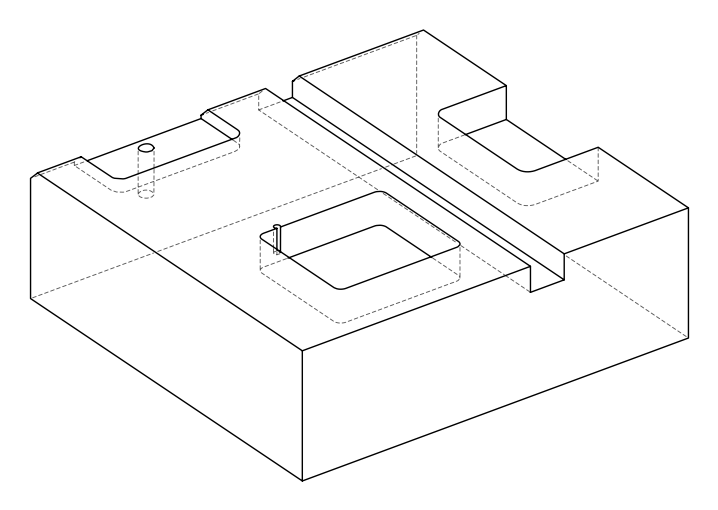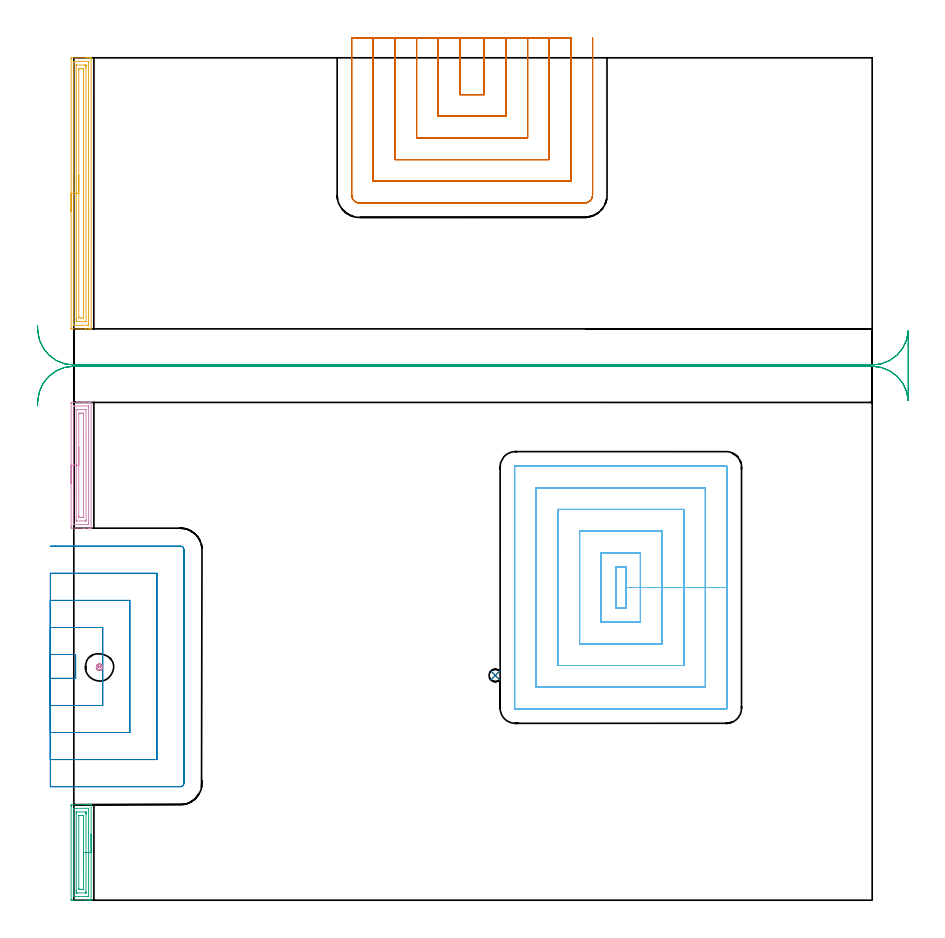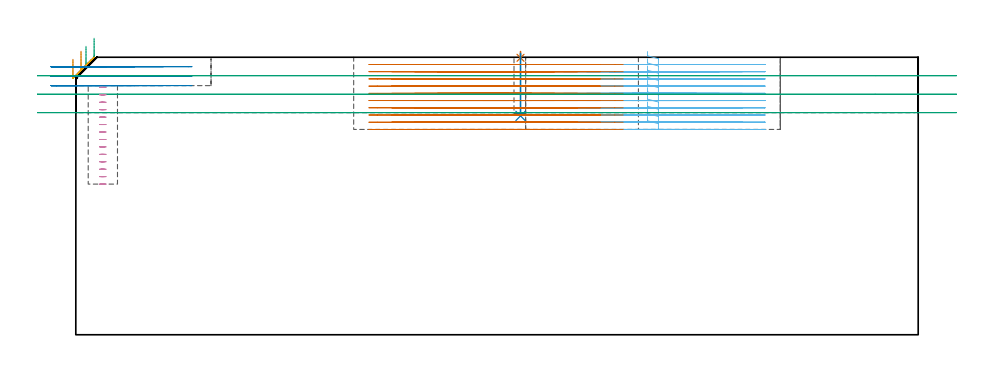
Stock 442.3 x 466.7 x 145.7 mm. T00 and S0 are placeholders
(PLAN: 10 operations, 6 tool changes, 99.4 min)
(1 SPOT_DRILL | STEP1POCKET | NXT0321_9005460120000 | 0.03 min | 1 mm3)
(2 DRILL_BLIND_HOLE_INTO_CENTER | STEP1POCKET | NXT0301_040 | 0.13 min | 1105 mm3)
(3 AREA_MILL | FG_CHAMFER_SURFACE | UGT0205_001 | 1.96 min | 3645 mm3)
(4 AREA_MILL_1 | FG_CHAMFER_SURFACE_1 | UGT0205_001 | 2.5 min | 5076 mm3)
(5 AREA_MILL_2 | FG_CHAMFER_SURFACE_2 | UGT0205_001 | 5.07 min | 9621 mm3)
(6 MILL_RECTANGULAR_POCKET | POCKET_RECTANGULAR_STRAIGHT | NXT0201_012 | Follow Part, ap 4, ae 75% | 34.6 min | 760402 mm3)
(7 MILL_SLOT | SLOT_PARTIAL_RECTANGULAR | NXT0201_012 | Follow Part, ap 4, ae 75% | 38.97 min | 498383 mm3)
(8 MILL_SLOT_1 | SLOT_PARTIAL_RECTANGULAR_1 | UGT0201_094 | Follow Part, ap 5, ae 75% | 8.54 min | 160422 mm3)
(9 MILL_RECTANGULAR_SLOT | SLOT_RECTANGULAR | UGT0201_019 | Follow Part, ap 10, ae 75% | 6.69 min | 523282 mm3)
(10 MILL_BLIND_HOLE_FROM_SOLID_MATERIAL | STEP1POCKET_1 | NXT0201_011 | Spiral | 0.92 min | 9666 mm3)
(TOOL NXT0321_9005460120000 | NC Spot Drill, 142deg, 12mm, Carbide, Uncoated | D12 PA142 FL30 Z2)
(TOOL NXT0301_040 | Carbide Drill 6.9mm [860.1-0690-035A1-MM 2214] | D6.9 PA140 FL53 Z2)
(TOOL UGT0205_001 | Chamfer Mill 20 x 3 x 45 deg. | D20 FL50 Z2)
(TOOL NXT0201_012 | ENDMILL 16mm [2P460-1600-NA 1630] | D16 FL38 Z6)
(TOOL UGT0201_094 | End mill 20 mm | D20 FL38 Z4)
(TOOL UGT0201_019 | End mill 40 mm | D40 FL63 Z6)
(TOOL NXT0201_011 | ENDMILL 12mm [2P460-1200-NA 1630] | D12 FL38 Z6)
(OP 1 SPOT_DRILL)
G17 G21 G94 G90
T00 M6
G54
G17 G0 G90 X233.5 Y124.5 S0 M3
G43 Z155.7 H0
G94 G81 G98 Z145.403 F250. R148.7
G80
M5
M2
(OP 2 DRILL_BLIND_HOLE_INTO_CENTER)
G17 G21 G94 G90
T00 M6
G54
G17 G0 G90 X233.5 Y124.5 S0 M3
G43 Z155.7 H1
G94 G81 G98 Z114.9 F250. R147.7
G80
M5
M2
(OP 3 AREA_MILL)
G17 G21 G94 G90
T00 M6
G54
G17 G0 G90 X9.6 Y36.45 S1061 M3
G43 Z155.7 H0
G94 G1 Y36.412 Z154.828 F250.
Y36.298 Z153.963
Y36.109 Z153.112
Y35.847 Z152.28
Y35.513 Z151.474
Y35.11 Z150.7
Y34.641 Z149.964
Y34.11 Z149.272
Y33.521 Z148.629
Y32.878 Z148.039
Y32.186 Z147.508
Y31.45 Z147.04
Y30.676 Z146.637
Y29.87 Z146.303
Y29.038 Z146.041
Y28.186 Z145.852
Y27.322 Z145.738
Y26.45 Z145.7
Y0.148
X9.597 Y0.01 Z145.688
X9.542 Y0.006 Z145.633
X9.182 Y0. Z145.281
X8.667 Z144.766
X8.074 Z144.17
X6.884 Z142.981
X6.286 Z142.38
X-0.869 Z135.228
X-1.17 Y0.002 Z134.927
X-1.492 Y0.01 Z134.606
X-1.499 Y0.331 Z134.599
X-1.5 Y52.044 Z134.6
X-1.498 Y52.306 Z134.602
X-1.491 Y52.893 Z134.606
X-1.461 Y52.897 Z134.636
X-0.869 Y52.899 Z135.228
X-0.273 Y52.9 Z135.824
X6.286 Z142.38
X6.884 Z142.981
X7.18 Z143.276
X7.778 Z143.874
X8.074 Z144.17
X8.667 Z144.766
X9.182 Z145.281
X9.539 Y52.899 Z145.631
X9.556 Y52.897 Z145.648
X9.597 Y52.89 Z145.688
X9.6 Y52.752 Z145.7
Y26.45
X8.186 Z144.286
X8.185 Y2.155 Z144.285
X8.183 Y2.081 Z144.283
X8.179 Y2.024 Z144.279
X8.175 Y2.009 Z144.275
X8.168 Y2.007 Z144.268
X8.074 Y2.004 Z144.174
X7.558 Y2. Z143.658
X0.026 Y2.001 Z136.126
X-0.028 Y2.003 Z136.072
X-0.061 Y2.006 Z136.039
X-0.074 Y2.009 Z136.026
X-0.079 Y2.045 Z136.021
X-0.084 Y2.266 Z136.016
X-0.085 Y2.377 Z136.015
Y50.745
X-0.083 Y50.819 Z136.017
X-0.079 Y50.876 Z136.021
X-0.075 Y50.891 Z136.025
X-0.068 Y50.893 Z136.032
X0.026 Y50.897 Z136.126
X0.542 Y50.9 Z136.642
X8.074 Y50.899 Z144.174
X8.128 Y50.897 Z144.228
X8.161 Y50.894 Z144.261
X8.174 Y50.891 Z144.274
X8.179 Y50.855 Z144.279
X8.184 Y50.634 Z144.284
X8.185 Y50.523 Z144.285
X8.186 Y26.45 Z144.286
X6.772 Z142.872
X6.771 Y4.568 Z142.871
X6.769 Y4.16 Z142.869
X6.767 Y4.04 Z142.867
X6.765 Y4.018 Z142.865
X6.713 Y4.01 Z142.813
X6.606 Y4.004 Z142.706
X6.446 Y4. Z142.546
X1.814 Y4.001 Z137.914
X1.654 Y4.003 Z137.754
X1.34 Y4.01 Z137.44
X1.336 Y4.16 Z137.436
X1.33 Y4.643 Z137.43
X1.329 Y5.052 Z137.429
Y5.536
Y48.332
X1.331 Y48.74 Z137.431
X1.333 Y48.86 Z137.433
X1.335 Y48.882 Z137.435
X1.387 Y48.89 Z137.487
X1.493 Y48.896 Z137.593
X1.654 Y48.9 Z137.754
X6.286 Y48.899 Z142.386
X6.446 Y48.897 Z142.546
X6.76 Y48.89 Z142.86
X6.764 Y48.74 Z142.864
X6.77 Y48.257 Z142.87
X6.771 Y47.848 Z142.871
Y47.364
X6.772 Y26.45 Z142.872
X5.357 Z141.457
Y6.192
X5.355 Y6.085 Z141.455
X5.353 Y6.032 Z141.453
X5.351 Y6.013 Z141.451
X5.327 Y6.007 Z141.427
X4.497 Y6. Z140.597
X4.44 Z140.54
X3.603 Z139.703
X3.546 Z139.646
X2.764 Y6.01 Z138.864
X2.749 Y6.013 Z138.849
X2.747 Y6.031 Z138.847
X2.745 Y6.082 Z138.845
X2.743 Y6.184 Z138.843
Y6.39
Y46.708
X2.745 Y46.816 Z138.845
X2.747 Y46.868 Z138.847
X2.749 Y46.887 Z138.849
X2.773 Y46.893 Z138.873
X3.603 Y46.9 Z139.703
X3.66 Z139.76
X4.497 Z140.597
X4.554 Z140.654
X5.336 Y46.89 Z141.436
X5.351 Y46.887 Z141.451
X5.353 Y46.869 Z141.453
X5.355 Y46.818 Z141.455
X5.357 Y46.716 Z141.457
Y46.51
Y26.45
Y25.578 Z141.495
Y24.713 Z141.609
Y23.862 Z141.798
Y23.03 Z142.06
Y22.224 Z142.394
Y21.45 Z142.797
Y20.714 Z143.266
Y20.022 Z143.797
Y19.379 Z144.386
Y18.79 Z145.029
Y18.258 Z145.722
Y17.79 Z146.457
Y17.387 Z147.231
Y17.053 Z148.037
Y16.791 Z148.869
Y16.602 Z149.721
Y16.488 Z150.586
Y16.45 Z151.457
G0 Z155.7
M5
M2
(OP 4 AREA_MILL_1)
G17 G21 G94 G90
T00 M6
G54
G17 G0 G90 X-1.5 Y230.95 S1061 M3
G43 Z155.7 H0
Z144.6
G94 G1 Y230.988 Z143.728 F250.
Y231.102 Z142.863
Y231.291 Z142.012
Y231.553 Z141.18
Y231.887 Z140.374
Y232.29 Z139.6
Y232.758 Z138.864
Y233.29 Z138.172
Y233.879 Z137.529
Y234.522 Z136.94
Y235.214 Z136.408
Y235.95 Z135.94
Y236.724 Z135.537
Y237.53 Z135.203
Y238.362 Z134.941
Y239.214 Z134.752
Y240.078 Z134.638
Y240.95 Z134.6
Y275.225
X-1.497 Y275.49 Z134.601
X-1.491 Y275.79 Z134.605
X-1.186 Y275.8 Z134.911
X5.391 Z141.486
X6.025 Z142.123
X6.286 Z142.383
X8.074 Z144.17
X8.595 Z144.694
X9.232 Z145.331
X9.547 Y275.799 Z145.638
X9.556 Y275.798 Z145.647
X9.597 Y275.79 Z145.688
X9.6 Y275.67 Z145.7
Y206.23
X9.597 Y206.11 Z145.689
X9.549 Y206.106 Z145.641
X9.232 Y206.1 Z145.331
X8.595 Z144.694
X8.074 Z144.17
X6.025 Z142.123
X5.391 Z141.486
X-1.117 Z134.98
X-1.444 Y206.103 Z134.653
X-1.491 Y206.106 Z134.605
X-1.497 Y206.675 Z134.603
X-1.5 Y207.303 Z134.6
Y240.95
X-0.086 Z136.014
Y273.555
X-0.084 Y273.667 Z136.016
X-0.082 Y273.74 Z136.018
X-0.079 Y273.79 Z136.021
X-0.063 Y273.792 Z136.037
X0.026 Y273.795 Z136.126
X0.563 Y273.8 Z136.663
X8.125 Y273.799 Z144.225
X8.157 Y273.798 Z144.257
X8.173 Y273.795 Z144.273
X8.177 Y273.792 Z144.277
X8.179 Y273.776 Z144.279
X8.184 Y273.555 Z144.284
X8.185 Y273.445 Z144.285
X8.186 Y273.334 Z144.286
X8.185 Y208.345 Z144.285
X8.184 Y208.234 Z144.284
X8.182 Y208.16 Z144.282
X8.179 Y208.11 Z144.279
X8.163 Y208.108 Z144.263
X8.074 Y208.105 Z144.174
X7.537 Y208.1 Z143.637
X-0.025 Z136.075
X-0.057 Y208.102 Z136.043
X-0.073 Y208.105 Z136.027
X-0.077 Y208.108 Z136.023
X-0.079 Y208.124 Z136.021
X-0.084 Y208.344 Z136.016
X-0.085 Y208.455 Z136.015
X-0.086 Y208.566 Z136.014
Y240.95
X1.328 Z137.428
X1.329 Y271.257 Z137.429
X1.333 Y271.664 Z137.433
X1.335 Y271.775 Z137.435
X1.541 Y271.792 Z137.641
X1.679 Y271.799 Z137.779
X6.422 Z142.522
X6.695 Y271.794 Z142.795
X6.766 Y271.79 Z142.866
X6.768 Y271.775 Z142.868
X6.771 Y271.733 Z142.871
Y256.167
Y210.643
X6.767 Y210.236 Z142.867
X6.765 Y210.125 Z142.865
X6.558 Y210.108 Z142.658
X6.421 Y210.101 Z142.521
X1.678 Z137.778
X1.405 Y210.106 Z137.505
X1.334 Y210.11 Z137.434
X1.332 Y210.125 Z137.432
X1.329 Y210.167 Z137.429
X1.328 Y225.835 Z137.428
Y240.95
X2.743 Z138.843
Y269.421
X2.745 Y269.636 Z138.845
X2.747 Y269.742 Z138.847
X2.749 Y269.787 Z138.849
X2.8 Y269.793 Z138.9
X3.603 Y269.8 Z139.703
X3.687 Z139.787
X4.497 Z140.597
X4.582 Y269.799 Z140.682
X5.316 Y269.79 Z141.416
X5.351 Y269.785 Z141.451
X5.353 Y269.743 Z141.453
X5.355 Y269.641 Z141.455
X5.357 Y269.436 Z141.457
Y269.027
Y212.479
X5.355 Y212.265 Z141.455
X5.353 Y212.158 Z141.453
X5.35 Y212.113 Z141.45
X5.3 Y212.107 Z141.4
X4.497 Y212.1 Z140.597
X4.413 Z140.513
X3.603 Z139.703
X3.518 Z139.618
X2.784 Y212.11 Z138.884
X2.749 Y212.115 Z138.849
X2.747 Y212.157 Z138.847
X2.745 Y212.259 Z138.845
X2.743 Y212.464 Z138.843
Y212.873
Y240.95
Y241.822 Z138.881
Y242.686 Z138.995
Y243.538 Z139.183
Y244.37 Z139.446
Y245.176 Z139.78
Y245.95 Z140.182
Y246.686 Z140.651
Y247.378 Z141.182
Y248.021 Z141.772
Y248.61 Z142.415
Y249.142 Z143.107
Y249.61 Z143.843
Y250.013 Z144.616
Y250.347 Z145.422
Y250.609 Z146.254
Y250.798 Z147.106
Y250.912 Z147.971
Y250.95 Z148.843
G0 Z155.7
M5
M2
(OP 5 AREA_MILL_2)
G17 G21 G94 G90
T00 M6
G54
G17 G0 G90 X-1.5 Y381.6 S1061 M3
G43 Z155.7 H0
Z144.6
G94 G1 Y381.638 Z143.728 F250.
Y381.752 Z142.863
Y381.941 Z142.012
Y382.203 Z141.18
Y382.537 Z140.374
Y382.94 Z139.6
Y383.408 Z138.864
Y383.939 Z138.172
Y384.529 Z137.529
Y385.172 Z136.94
Y385.864 Z136.408
Y386.6 Z135.94
Y387.374 Z135.537
Y388.18 Z135.203
Y389.012 Z134.941
Y389.863 Z134.752
Y390.728 Z134.638
Y391.6 Z134.6
Y466.098
X-1.497 Y466.363 Z134.602
X-1.492 Y466.69 Z134.606
X-1.16 Y466.7 Z134.937
X6.286 Z142.38
X6.868 Z142.965
X7.18 Z143.276
X7.762 Z143.858
X8.074 Z144.17
X8.699 Z144.798
X9.159 Z145.259
X9.538 Y466.694 Z145.63
X9.597 Y466.69 Z145.688
X9.6 Y466.544 Z145.7
Y316.656
X9.597 Y316.51 Z145.688
X9.556 Y316.503 Z145.648
X9.536 Y316.501 Z145.628
X9.16 Y316.5 Z145.259
X8.698 Z144.797
X8.074 Z144.17
X6.868 Z142.965
X6.286 Z142.38
X-1.16 Z134.937
X-1.492 Y316.51 Z134.606
X-1.499 Y316.839 Z134.599
Y316.856
X-1.5 Y391.6 Z134.6
X-0.086 Z136.014
X-0.085 Y464.314 Z136.015
X-0.084 Y464.423 Z136.016
X-0.079 Y464.535 Z136.021
X-0.065 Y464.69 Z136.035
X0.026 Y464.693 Z136.126
X0.534 Y464.699 Z136.634
X8.074 Z144.174
X8.13 Y464.698 Z144.23
X8.163 Y464.694 Z144.263
X8.176 Y464.691 Z144.276
X8.179 Y464.646 Z144.279
X8.184 Y464.425 Z144.284
X8.185 Y464.314 Z144.285
X8.186 Y464.203 Z144.286
X8.185 Y318.886 Z144.285
X8.184 Y318.777 Z144.284
X8.179 Y318.665 Z144.279
X8.165 Y318.51 Z144.265
X8.074 Y318.507 Z144.174
X7.566 Y318.501 Z143.666
X0.026 Z136.126
X-0.03 Y318.502 Z136.07
X-0.063 Y318.506 Z136.037
X-0.076 Y318.509 Z136.024
X-0.079 Y318.554 Z136.021
X-0.084 Y318.775 Z136.016
X-0.086 Y318.886 Z136.014
Y318.997
Y391.6
X1.328 Z137.428
X1.329 Y462.529 Z137.429
X1.33 Y462.65 Z137.43
X1.332 Y462.679 Z137.432
X1.334 Y462.687 Z137.434
X1.359 Y462.69 Z137.459
X1.472 Y462.696 Z137.572
X1.644 Y462.7 Z137.744
X6.115 Z142.215
X6.286 Y462.697 Z142.386
X6.457 Y462.693 Z142.557
X6.765 Y462.681 Z142.865
X6.767 Y462.529 Z142.867
X6.77 Y462.046 Z142.87
X6.771 Y461.637 Z142.871
Y461.153
Y320.671
X6.769 Y320.549 Z142.869
X6.767 Y320.521 Z142.867
X6.766 Y320.513 Z142.866
X6.741 Y320.51 Z142.841
X6.627 Y320.504 Z142.727
X6.456 Y320.5 Z142.556
X1.985 Z138.085
X1.814 Y320.503 Z137.914
X1.643 Y320.507 Z137.743
X1.335 Y320.519 Z137.435
X1.333 Y320.671 Z137.433
X1.33 Y321.154 Z137.43
X1.329 Y321.563 Z137.429
X1.328 Y322.047 Z137.428
Y391.6
X2.743 Z138.843
Y459.853
X2.761 Y460.693 Z138.861
X3.603 Y460.7 Z139.703
X4.542 Z140.642
X5.34 Y460.69 Z141.44
X5.357 Y459.887 Z141.457
Y459.853
Y323.347
X5.339 Y322.507 Z141.439
X4.497 Y322.5 Z140.597
X3.558 Z139.658
X2.76 Y322.51 Z138.86
X2.743 Y323.313 Z138.843
Y323.347
Y391.6
Y392.471 Z138.881
Y393.336 Z138.995
Y394.188 Z139.183
Y395.02 Z139.446
Y395.826 Z139.78
Y396.6 Z140.182
Y397.336 Z140.651
Y398.028 Z141.182
Y398.671 Z141.772
Y399.26 Z142.415
Y399.791 Z143.107
Y400.26 Z143.843
Y400.663 Z144.616
Y400.997 Z145.422
Y401.259 Z146.254
Y401.448 Z147.106
Y401.562 Z147.971
Y401.6 Z148.843
G0 Z155.7
M5
M2
(OP 6 MILL_RECTANGULAR_POCKET)
G17 G21 G94 G90
T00 M6
G54
G17 G0 G90 X300.2 Y170.391 S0 M3
G43 Z155.7 H1
Z148.7
G94 G1 Y162. Z146.452 F250.
X305.9 Z144.924
Y173.25 Z141.91
Y184.5 F500.
X300.2
Y162.
X305.9
Y173.25
X313.9
Y192.5
X292.2
Y154.
X313.9
Y173.25
X325.9
Y204.5
X280.2
Y142.
X325.9
Y173.25
X337.9
Y216.5
X268.2
Y130.
X337.9
Y173.25
X349.9
Y228.5
X256.2
Y118.
X349.9
Y173.25
X361.9
Y240.1
G3 X361.5 Y240.5 R0.4
G1 X244.6
G3 X244.2 Y240.1 R0.4
G1 Y106.4
G3 X244.6 Y106. R0.4
G1 X361.5
G3 X361.9 Y106.4 R0.4
G1 Y173.25
Y174.25
G0 X300.2 Y170.391 Z144.91
G1 Y162. Z142.662 F250.
X305.9 Z141.134
Y173.25 Z138.12
Y184.5 F500.
X300.2
Y162.
X305.9
Y173.25
X313.9
Y192.5
X292.2
Y154.
X313.9
Y173.25
X325.9
Y204.5
X280.2
Y142.
X325.9
Y173.25
X337.9
Y216.5
X268.2
Y130.
X337.9
Y173.25
X349.9
Y228.5
X256.2
Y118.
X349.9
Y173.25
X361.9
Y240.1
G3 X361.5 Y240.5 R0.4
G1 X244.6
G3 X244.2 Y240.1 R0.4
G1 Y106.4
G3 X244.6 Y106. R0.4
G1 X361.5
G3 X361.9 Y106.4 R0.4
G1 Y173.25
Y174.25
G0 X300.2 Y170.391 Z141.12
G1 Y162. Z138.872 F250.
X305.9 Z137.344
Y173.25 Z134.33
Y184.5 F500.
X300.2
Y162.
X305.9
Y173.25
X313.9
Y192.5
X292.2
Y154.
X313.9
Y173.25
X325.9
Y204.5
X280.2
Y142.
X325.9
Y173.25
X337.9
Y216.5
X268.2
Y130.
X337.9
Y173.25
X349.9
Y228.5
X256.2
Y118.
X349.9
Y173.25
X361.9
Y240.1
G3 X361.5 Y240.5 R0.4
G1 X244.6
G3 X244.2 Y240.1 R0.4
G1 Y106.4
G3 X244.6 Y106. R0.4
G1 X361.5
G3 X361.9 Y106.4 R0.4
G1 Y173.25
Y174.25
G0 X300.2 Y170.391 Z137.33
G1 Y162. Z135.082 F250.
X305.9 Z133.554
Y173.25 Z130.54
Y184.5 F500.
X300.2
Y162.
X305.9
Y173.25
X313.9
Y192.5
X292.2
Y154.
X313.9
Y173.25
X325.9
Y204.5
X280.2
Y142.
X325.9
Y173.25
X337.9
Y216.5
X268.2
Y130.
X337.9
Y173.25
X349.9
Y228.5
X256.2
Y118.
X349.9
Y173.25
X361.9
Y240.1
G3 X361.5 Y240.5 R0.4
G1 X244.6
G3 X244.2 Y240.1 R0.4
G1 Y106.4
G3 X244.6 Y106. R0.4
G1 X361.5
G3 X361.9 Y106.4 R0.4
G1 Y173.25
Y174.25
G0 X300.2 Y170.391 Z133.54
G1 Y162. Z131.292 F250.
X305.9 Z129.764
Y173.25 Z126.75
Y184.5 F500.
X300.2
Y162.
X305.9
Y173.25
X313.9
Y192.5
X292.2
Y154.
X313.9
Y173.25
X325.9
Y204.5
X280.2
Y142.
X325.9
Y173.25
X337.9
Y216.5
X268.2
Y130.
X337.9
Y173.25
X349.9
Y228.5
X256.2
Y118.
X349.9
Y173.25
X361.9
Y240.1
G3 X361.5 Y240.5 R0.4
G1 X244.6
G3 X244.2 Y240.1 R0.4
G1 Y106.4
G3 X244.6 Y106. R0.4
G1 X361.5
G3 X361.9 Y106.4 R0.4
G1 Y173.25
Y174.25
G0 X300.2 Y170.391 Z129.75
G1 Y162. Z127.502 F250.
X305.9 Z125.974
Y173.25 Z122.96
Y184.5 F500.
X300.2
Y162.
X305.9
Y173.25
X313.9
Y192.5
X292.2
Y154.
X313.9
Y173.25
X325.9
Y204.5
X280.2
Y142.
X325.9
Y173.25
X337.9
Y216.5
X268.2
Y130.
X337.9
Y173.25
X349.9
Y228.5
X256.2
Y118.
X349.9
Y173.25
X361.9
Y240.1
G3 X361.5 Y240.5 R0.4
G1 X244.6
G3 X244.2 Y240.1 R0.4
G1 Y106.4
G3 X244.6 Y106. R0.4
G1 X361.5
G3 X361.9 Y106.4 R0.4
G1 Y173.25
Y174.25
G0 X300.2 Y170.391 Z125.96
G1 Y162. Z123.712 F250.
X305.9 Z122.184
Y173.25 Z119.17
Y184.5 F500.
X300.2
Y162.
X305.9
Y173.25
X313.9
Y192.5
X292.2
Y154.
X313.9
Y173.25
X325.9
Y204.5
X280.2
Y142.
X325.9
Y173.25
X337.9
Y216.5
X268.2
Y130.
X337.9
Y173.25
X349.9
Y228.5
X256.2
Y118.
X349.9
Y173.25
X361.9
Y240.1
G3 X361.5 Y240.5 R0.4
G1 X244.6
G3 X244.2 Y240.1 R0.4
G1 Y106.4
G3 X244.6 Y106. R0.4
G1 X361.5
G3 X361.9 Y106.4 R0.4
G1 Y173.25
Y174.25
G0 X300.2 Y170.391 Z122.17
G1 Y162. Z119.922 F250.
X305.9 Z118.394
Y173.25 Z115.38
Y184.5 F500.
X300.2
Y162.
X305.9
Y173.25
X313.9
Y192.5
X292.2
Y154.
X313.9
Y173.25
X325.9
Y204.5
X280.2
Y142.
X325.9
Y173.25
X337.9
Y216.5
X268.2
Y130.
X337.9
Y173.25
X349.9
Y228.5
X256.2
Y118.
X349.9
Y173.25
X361.9
Y240.1
G3 X361.5 Y240.5 R0.4
G1 X244.6
G3 X244.2 Y240.1 R0.4
G1 Y106.4
G3 X244.6 Y106. R0.4
G1 X361.5
G3 X361.9 Y106.4 R0.4
G1 Y173.25
Y174.25
G0 X300.2 Y170.391 Z118.38
G1 Y162. Z116.132 F250.
X305.9 Z114.604
Y173.25 Z111.59
Y184.5 F500.
X300.2
Y162.
X305.9
Y173.25
X313.9
Y192.5
X292.2
Y154.
X313.9
Y173.25
X325.9
Y204.5
X280.2
Y142.
X325.9
Y173.25
X337.9
Y216.5
X268.2
Y130.
X337.9
Y173.25
X349.9
Y228.5
X256.2
Y118.
X349.9
Y173.25
X361.9
Y240.1
G3 X361.5 Y240.5 R0.4
G1 X244.6
G3 X244.2 Y240.1 R0.4
G1 Y106.4
G3 X244.6 Y106. R0.4
G1 X361.5
G3 X361.9 Y106.4 R0.4
G1 Y173.25
Y174.25
G0 X300.2 Y170.391 Z114.59
G1 Y162. Z112.342 F250.
X305.9 Z110.814
Y173.25 Z107.8
Y184.5 F500.
X300.2
Y162.
X305.9
Y173.25
X313.9
Y192.5
X292.2
Y154.
X313.9
Y173.25
X325.9
Y204.5
X280.2
Y142.
X325.9
Y173.25
X337.9
Y216.5
X268.2
Y130.
X337.9
Y173.25
X349.9
Y228.5
X256.2
Y118.
X349.9
Y173.25
X361.9
Y240.1
G3 X361.5 Y240.5 R0.4
G1 X244.6
G3 X244.2 Y240.1 R0.4
G1 Y106.4
G3 X244.6 Y106. R0.4
G1 X361.5
G3 X361.9 Y106.4 R0.4
G1 Y173.25
Y174.25
G0 Z155.7
M5
M2
(OP 7 MILL_SLOT)
G17 G21 G94 G90
T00 M6
G54
G17 G0 G90 X213.9 Y477.7 S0 M3
G43 Z155.7 H1
Z141.91
G94 G1 Y474.7 F250.
Y446.3 F500.
X227.4
Y474.7
Y477.7 F250.
X201.9
Y474.7
Y434.3 F500.
X239.4
Y474.7
Y477.7 F250.
X189.9
Y474.7
Y422.3 F500.
X251.4
Y474.7
Y477.7 F250.
X177.9
Y474.7
Y410.3 F500.
X263.4
Y474.7
Y477.7 F250.
X165.9
Y474.7
Y398.3 F500.
X275.4
Y474.7
Y477.7 F250.
X153.9
Y474.7
Y390.7 F500.
G3 X158.3 Y386.3 R4.4
G1 X283.
G3 X287.4 Y390.7 R4.4
G1 Y474.7
Y477.7 F250.
G0 X213.9 Z138.12
G1 Y474.7
Y446.3 F500.
X227.4
Y474.7
Y477.7 F250.
X201.9
Y474.7
Y434.3 F500.
X239.4
Y474.7
Y477.7 F250.
X189.9
Y474.7
Y422.3 F500.
X251.4
Y474.7
Y477.7 F250.
X177.9
Y474.7
Y410.3 F500.
X263.4
Y474.7
Y477.7 F250.
X165.9
Y474.7
Y398.3 F500.
X275.4
Y474.7
Y477.7 F250.
X153.9
Y474.7
Y390.7 F500.
G3 X158.3 Y386.3 R4.4
G1 X283.
G3 X287.4 Y390.7 R4.4
G1 Y474.7
Y477.7 F250.
G0 X213.9 Z134.33
G1 Y474.7
Y446.3 F500.
X227.4
Y474.7
Y477.7 F250.
X201.9
Y474.7
Y434.3 F500.
X239.4
Y474.7
Y477.7 F250.
X189.9
Y474.7
Y422.3 F500.
X251.4
Y474.7
Y477.7 F250.
X177.9
Y474.7
Y410.3 F500.
X263.4
Y474.7
Y477.7 F250.
X165.9
Y474.7
Y398.3 F500.
X275.4
Y474.7
Y477.7 F250.
X153.9
Y474.7
Y390.7 F500.
G3 X158.3 Y386.3 R4.4
G1 X283.
G3 X287.4 Y390.7 R4.4
G1 Y474.7
Y477.7 F250.
G0 X213.9 Z130.54
G1 Y474.7
Y446.3 F500.
X227.4
Y474.7
Y477.7 F250.
X201.9
Y474.7
Y434.3 F500.
X239.4
Y474.7
Y477.7 F250.
X189.9
Y474.7
Y422.3 F500.
X251.4
Y474.7
Y477.7 F250.
X177.9
Y474.7
Y410.3 F500.
X263.4
Y474.7
Y477.7 F250.
X165.9
Y474.7
Y398.3 F500.
X275.4
Y474.7
Y477.7 F250.
X153.9
Y474.7
Y390.7 F500.
G3 X158.3 Y386.3 R4.4
G1 X283.
G3 X287.4 Y390.7 R4.4
G1 Y474.7
Y477.7 F250.
G0 X213.9 Z126.75
G1 Y474.7
Y446.3 F500.
X227.4
Y474.7
Y477.7 F250.
X201.9
Y474.7
Y434.3 F500.
X239.4
Y474.7
Y477.7 F250.
X189.9
Y474.7
Y422.3 F500.
X251.4
Y474.7
Y477.7 F250.
X177.9
Y474.7
Y410.3 F500.
X263.4
Y474.7
Y477.7 F250.
X165.9
Y474.7
Y398.3 F500.
X275.4
Y474.7
Y477.7 F250.
X153.9
Y474.7
Y390.7 F500.
G3 X158.3 Y386.3 R4.4
G1 X283.
G3 X287.4 Y390.7 R4.4
G1 Y474.7
Y477.7 F250.
G0 X213.9 Z122.96
G1 Y474.7
Y446.3 F500.
X227.4
Y474.7
Y477.7 F250.
X201.9
Y474.7
Y434.3 F500.
X239.4
Y474.7
Y477.7 F250.
X189.9
Y474.7
Y422.3 F500.
X251.4
Y474.7
Y477.7 F250.
X177.9
Y474.7
Y410.3 F500.
X263.4
Y474.7
Y477.7 F250.
X165.9
Y474.7
Y398.3 F500.
X275.4
Y474.7
Y477.7 F250.
X153.9
Y474.7
Y390.7 F500.
G3 X158.3 Y386.3 R4.4
G1 X283.
G3 X287.4 Y390.7 R4.4
G1 Y474.7
Y477.7 F250.
G0 X213.9 Z119.17
G1 Y474.7
Y446.3 F500.
X227.4
Y474.7
Y477.7 F250.
X201.9
Y474.7
Y434.3 F500.
X239.4
Y474.7
Y477.7 F250.
X189.9
Y474.7
Y422.3 F500.
X251.4
Y474.7
Y477.7 F250.
X177.9
Y474.7
Y410.3 F500.
X263.4
Y474.7
Y477.7 F250.
X165.9
Y474.7
Y398.3 F500.
X275.4
Y474.7
Y477.7 F250.
X153.9
Y474.7
Y390.7 F500.
G3 X158.3 Y386.3 R4.4
G1 X283.
G3 X287.4 Y390.7 R4.4
G1 Y474.7
Y477.7 F250.
G0 X213.9 Z115.38
G1 Y474.7
Y446.3 F500.
X227.4
Y474.7
Y477.7 F250.
X201.9
Y474.7
Y434.3 F500.
X239.4
Y474.7
Y477.7 F250.
X189.9
Y474.7
Y422.3 F500.
X251.4
Y474.7
Y477.7 F250.
X177.9
Y474.7
Y410.3 F500.
X263.4
Y474.7
Y477.7 F250.
X165.9
Y474.7
Y398.3 F500.
X275.4
Y474.7
Y477.7 F250.
X153.9
Y474.7
Y390.7 F500.
G3 X158.3 Y386.3 R4.4
G1 X283.
G3 X287.4 Y390.7 R4.4
G1 Y474.7
Y477.7 F250.
G0 X213.9 Z111.59
G1 Y474.7
Y446.3 F500.
X227.4
Y474.7
Y477.7 F250.
X201.9
Y474.7
Y434.3 F500.
X239.4
Y474.7
Y477.7 F250.
X189.9
Y474.7
Y422.3 F500.
X251.4
Y474.7
Y477.7 F250.
X177.9
Y474.7
Y410.3 F500.
X263.4
Y474.7
Y477.7 F250.
X165.9
Y474.7
Y398.3 F500.
X275.4
Y474.7
Y477.7 F250.
X153.9
Y474.7
Y390.7 F500.
G3 X158.3 Y386.3 R4.4
G1 X283.
G3 X287.4 Y390.7 R4.4
G1 Y474.7
Y477.7 F250.
G0 X213.9 Z107.8
G1 Y474.7
Y446.3 F500.
X227.4
Y474.7
Y477.7 F250.
X201.9
Y474.7
Y434.3 F500.
X239.4
Y474.7
Y477.7 F250.
X189.9
Y474.7
Y422.3 F500.
X251.4
Y474.7
Y477.7 F250.
X177.9
Y474.7
Y410.3 F500.
X263.4
Y474.7
Y477.7 F250.
X165.9
Y474.7
Y398.3 F500.
X275.4
Y474.7
Y477.7 F250.
X153.9
Y474.7
Y390.7 F500.
G3 X158.3 Y386.3 R4.4
G1 X283.
G3 X287.4 Y390.7 R4.4
G1 Y474.7
Y477.7 F250.
G0 Z155.7
M5
M2
(OP 8 MILL_SLOT_1)
G17 G21 G94 G90
T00 M6
G54
G17 G0 G90 X-13. Y122.9 S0 M3
G43 Z155.7 H0
Z140.733
G94 G1 X-10. F250.
X1. F500.
Y136.1
X-10.
X-13. F250.
Y107.9
X-10.
X16. F500.
Y151.1
X-10.
X-13. F250.
Y92.9
X-10.
X31. F500.
Y166.1
X-10.
X-13. F250.
Y77.9
X-10.
X46. F500.
Y181.1
X-10.
X-13. F250.
Y62.9
X-10.
X59. F500.
G3 X61. Y64.9 R2.
G1 Y194.1
G3 X59. Y196.1 R2.
G1 X-10.
X-13. F250.
G0 Y122.9 Z135.767
G1 X-10.
X1. F500.
Y136.1
X-10.
X-13. F250.
Y107.9
X-10.
X16. F500.
Y151.1
X-10.
X-13. F250.
Y92.9
X-10.
X31. F500.
Y166.1
X-10.
X-13. F250.
Y77.9
X-10.
X46. F500.
Y181.1
X-10.
X-13. F250.
Y62.9
X-10.
X59. F500.
G3 X61. Y64.9 R2.
G1 Y194.1
G3 X59. Y196.1 R2.
G1 X-10.
X-13. F250.
G0 Y122.9 Z130.8
G1 X-10.
X1. F500.
Y136.1
X-10.
X-13. F250.
Y107.9
X-10.
X16. F500.
Y151.1
X-10.
X-13. F250.
Y92.9
X-10.
X31. F500.
Y166.1
X-10.
X-13. F250.
Y77.9
X-10.
X46. F500.
Y181.1
X-10.
X-13. F250.
Y62.9
X-10.
X59. F500.
G3 X61. Y64.9 R2.
G1 Y194.1
G3 X59. Y196.1 R2.
G1 X-10.
X-13. F250.
G0 Z155.7
M5
M2
(OP 9 MILL_RECTANGULAR_SLOT)
G17 G21 G94 G90
T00 M6
G54
G17 G0 G90 X-20.17 Y274.325 S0 M3
G43 Z155.7 H0
Z136.
G94 G1 X-19.942 Y277.316 F250.
G2 X0. Y295.8 R20. F500.
G1 X0.101
X420.101 F441.
X442.3 F500.
G2 X462.27 Y276.895 R20.
G1 X462.3
Y315.405
X462.27
G2 X442.3 Y296.5 R20.
G1 X0.
G2 X-19.945 Y315.023 R20.
G1 X-20.167 Y318.015 F250.
G0 X-20.134 Y273.9 Z126.3
G1 X-19.97 Y276.895
G2 X-0.32 Y295.797 R20. F500.
X0. Y295.8 R20. F440.
G1 X419.68
X442.3 F500.
G2 X462.27 Y276.895 R20.
G1 X462.3
Y315.405
X462.27
G2 X442.3 Y296.5 R20.
G1 X0.
G2 X-19.97 Y315.405 R20.
G1 X-20.134 Y318.4 F250.
G0 Y273.9 Z116.6
G1 X-19.97 Y276.895
G2 X-9.868 Y293.196 R20. F500.
X0. Y295.8 R20. F443.
G1 X419.68
X442.3 F500.
G2 X462.27 Y276.895 R20.
G1 X462.3
Y315.405
X462.27
G2 X442.3 Y296.5 R20.
G1 X0.
G2 X-19.97 Y315.405 R20.
G1 X-20.134 Y318.4 F250.
G0 Z155.7
M5
M2
(OP 10 MILL_BLIND_HOLE_FROM_SOLID_MATERIAL)
G17 G21 G94 G90
T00 M6
G54
G17 G0 G90 X14.2 Y129.1 S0 M3
G43 Z155.7 H1
Z129.893
G94 G3 X14.961 Y130.039 R0.778 F250.
X13.847 Y130.763 R0.939
X12.537 Y128.747 R1.7
X13.847 Y130.763 R-1.7
X13.192 Y129.755 R0.85
X14.2 Y129.1 R0.85
G0 Z125.986
G3 X14.961 Y130.039 R0.778
X13.847 Y130.763 R0.939
X12.537 Y128.747 R1.7
X13.847 Y130.763 R-1.7
X13.192 Y129.755 R0.85
X14.2 Y129.1 R0.85
G0 Z122.079
G3 X14.961 Y130.039 R0.778
X13.847 Y130.763 R0.939
X12.537 Y128.747 R1.7
X13.847 Y130.763 R-1.7
X13.192 Y129.755 R0.85
X14.2 Y129.1 R0.85
G0 Z118.171
G3 X14.961 Y130.039 R0.778
X13.847 Y130.763 R0.939
X12.537 Y128.747 R1.7
X13.847 Y130.763 R-1.7
X13.192 Y129.755 R0.85
X14.2 Y129.1 R0.85
G0 Z114.264
G3 X14.961 Y130.039 R0.778
X13.847 Y130.763 R0.939
X12.537 Y128.747 R1.7
X13.847 Y130.763 R-1.7
X13.192 Y129.755 R0.85
X14.2 Y129.1 R0.85
G0 Z110.357
G3 X14.961 Y130.039 R0.778
X13.847 Y130.763 R0.939
X12.537 Y128.747 R1.7
X13.847 Y130.763 R-1.7
X13.192 Y129.755 R0.85
X14.2 Y129.1 R0.85
G0 Z106.45
G3 X14.961 Y130.039 R0.778
X13.847 Y130.763 R0.939
X12.537 Y128.747 R1.7
X13.847 Y130.763 R-1.7
X13.192 Y129.755 R0.85
X14.2 Y129.1 R0.85
G0 Z102.543
G3 X14.961 Y130.039 R0.778
X13.847 Y130.763 R0.939
X12.537 Y128.747 R1.7
X13.847 Y130.763 R-1.7
X13.192 Y129.755 R0.85
X14.2 Y129.1 R0.85
G0 Z98.636
G3 X14.961 Y130.039 R0.778
X13.847 Y130.763 R0.939
X12.537 Y128.747 R1.7
X13.847 Y130.763 R-1.7
X13.192 Y129.755 R0.85
X14.2 Y129.1 R0.85
G0 Z94.729
G3 X14.961 Y130.039 R0.778
X13.847 Y130.763 R0.939
X12.537 Y128.747 R1.7
X13.847 Y130.763 R-1.7
X13.192 Y129.755 R0.85
X14.2 Y129.1 R0.85
G0 Z90.821
G3 X14.961 Y130.039 R0.778
X13.847 Y130.763 R0.939
X12.537 Y128.747 R1.7
X13.847 Y130.763 R-1.7
X13.192 Y129.755 R0.85
X14.2 Y129.1 R0.85
G0 Z86.914
G3 X14.961 Y130.039 R0.778
X13.847 Y130.763 R0.939
X12.537 Y128.747 R1.7
X13.847 Y130.763 R-1.7
X13.192 Y129.755 R0.85
X14.2 Y129.1 R0.85
G0 Z83.007
G3 X14.961 Y130.039 R0.778
X13.847 Y130.763 R0.939
X12.537 Y128.747 R1.7
X13.847 Y130.763 R-1.7
X13.192 Y129.755 R0.85
X14.2 Y129.1 R0.85
G0 Z79.1
G3 X14.961 Y130.039 R0.778
X13.847 Y130.763 R0.939
X12.537 Y128.747 R1.7
X13.847 Y130.763 R-1.7
X13.192 Y129.755 R0.85
X14.2 Y129.1 R0.85
G0 Z155.7
M5
M2
